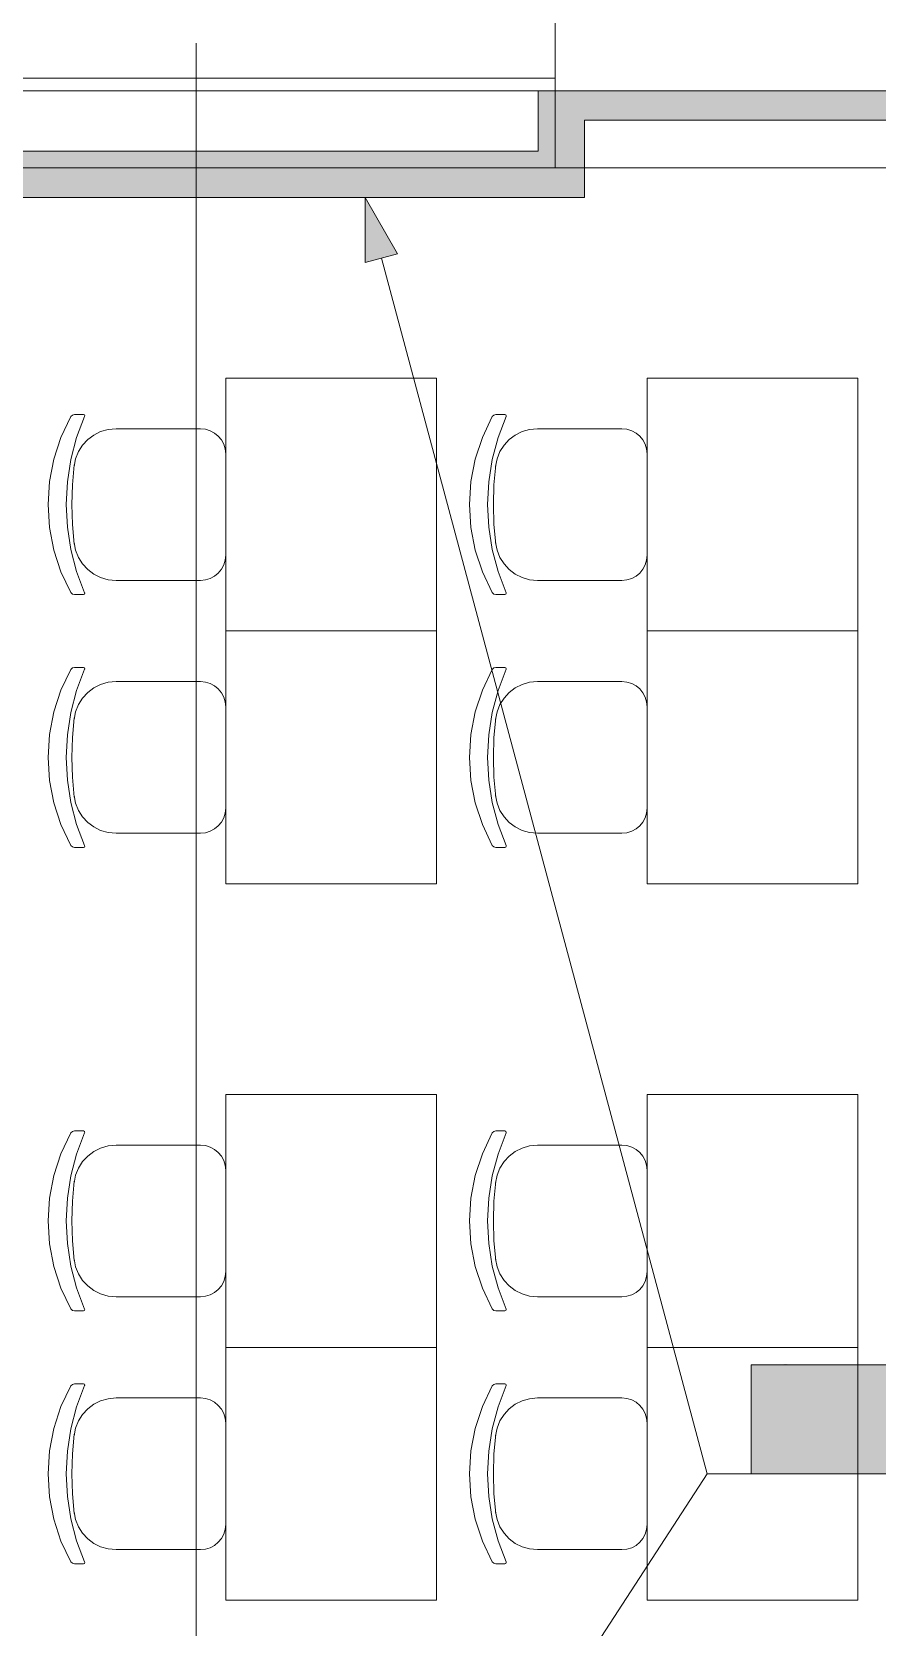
# Model space of a CAD drawing. Header units: millimetres. Extents: x 0 to 1189, y 0 to 841.
# Drawn here: x 788.28 to 808.33, y 680.25 to 718.11 of the extents above; entities that cross this region are included whole.
import ezdxf

# ---------------------------------------------------------------- set-up
doc = ezdxf.new("R2010")
doc.units = ezdxf.units.MM

msp = doc.modelspace()

# ---------------------------------------------------------------- hatches: boundary and pattern name
h = msp.add_hatch(color=7)
h.dxf.hatch_style = 2
h.paths.add_polyline_path([(800.291223, 715.277863), (800.291223, 716.709866), (800.691223, 716.709866), (800.691223, 715.277863)])
at = {"true_color": 0xf1d696}
h = msp.add_hatch(color=41, dxfattribs=at)
h.dxf.hatch_style = 2
h.paths.add_polyline_path([(801.391224, 716.009865), (800.691223, 716.009865), (800.691223, 716.709866)])
h = msp.add_hatch(color=41, dxfattribs=at)
h.dxf.hatch_style = 2
h.paths.add_polyline_path([(801.391224, 716.709866), (801.391224, 716.009865), (800.691223, 716.709866)])
h = msp.add_hatch(color=41, dxfattribs=at)
h.dxf.hatch_style = 2
h.paths.add_polyline_path([(801.391224, 716.009865), (801.391224, 716.709866), (845.091291, 716.709866), (845.091291, 716.009865)])
h = msp.add_hatch(color=41, dxfattribs=at)
h.dxf.hatch_style = 2
h.paths.add_polyline_path([(801.391224, 714.877863), (800.691223, 714.877863), (800.691223, 716.009865), (801.391224, 716.009865)])
h = msp.add_hatch(color=7)
h.dxf.hatch_style = 2
h.paths.add_polyline_path([(800.691223, 715.277863), (800.691223, 714.877863), (785.1912, 714.877863), (785.1912, 715.277863)])
h = msp.add_hatch(color=41, dxfattribs=at)
h.dxf.hatch_style = 2
h.paths.add_polyline_path([(785.1912, 714.177862), (785.1912, 714.877863), (800.691223, 714.877863), (800.691223, 714.177862)])
h = msp.add_hatch(color=41, dxfattribs=at)
h.dxf.hatch_style = 2
h.paths.add_polyline_path([(800.691223, 714.877863), (801.391224, 714.177862), (800.691223, 714.177862)])
h = msp.add_hatch(color=41, dxfattribs=at)
h.dxf.hatch_style = 2
h.paths.add_polyline_path([(801.391224, 714.877863), (801.391224, 714.177862), (800.691223, 714.877863)])
at = {"true_color": 0x0077b0}
h = msp.add_hatch(color=144, dxfattribs=at)
h.dxf.hatch_style = 2
h.paths.add_polyline_path([(796.182216, 714.177862), (796.954218, 712.83886), (796.182216, 712.631859)])
at = {"true_color": 0xffffff}
h = msp.add_hatch(color=7, dxfattribs=at)
h.dxf.hatch_style = 2
h.paths.add_polyline_path([(805.34523, 686.477819), (809.385237, 686.477819), (809.385237, 683.889816), (805.34523, 683.889816)])
h = msp.add_hatch(color=7, dxfattribs=at)
h.dxf.hatch_style = 2
h.paths.add_polyline_path([(805.34523, 686.477819), (809.385237, 686.477819), (809.385237, 683.889816), (805.34523, 683.889816)])
h = msp.add_hatch(color=7, dxfattribs=at)
h.dxf.hatch_style = 2
h.paths.add_polyline_path([(805.34523, 686.477819), (809.385237, 686.477819), (809.385237, 683.889816), (805.34523, 683.889816)])
at = {"true_color": 0x0077b0}
h = msp.add_hatch(color=144, dxfattribs=at)
h.paths.add_polyline_path([(806.558012, 685.081936), (806.558012, 685.888915), (806.528522, 686.045598), (806.439501, 686.176649), (806.310861, 686.263052), (806.154522, 686.292405), (805.998046, 686.263052), (805.866788, 686.176649), (805.779352, 686.045598), (805.751033, 685.888915), (805.751033, 685.081936), (805.779352, 684.925597), (805.866788, 684.796958), (805.998046, 684.707936), (806.154522, 684.678446), (806.310861, 684.707936), (806.439501, 684.796958), (806.528522, 684.925597)])
h.paths.add_polyline_path([(806.758654, 685.081936), (806.747501, 684.96128), (806.714075, 684.849254), (806.658428, 684.74622), (806.580612, 684.652539), (806.488843, 684.57524), (806.386791, 684.52073), (806.275127, 684.488441), (806.154522, 684.477804), (806.03279, 684.488441), (805.921083, 684.52073), (805.818884, 684.57524), (805.725677, 684.652539), (805.647947, 684.74622), (805.59249, 684.849254), (805.559253, 684.96128), (805.548186, 685.081936), (805.548186, 685.888915), (805.559253, 686.010647), (805.59249, 686.122355), (805.647947, 686.224553), (805.725677, 686.317761), (805.818884, 686.395577), (805.921083, 686.451224), (806.03279, 686.48465), (806.154522, 686.495803), (806.275178, 686.484693), (806.387204, 686.451568), (806.490238, 686.396739), (806.583919, 686.320517), (806.659823, 686.226879), (806.714488, 686.123733), (806.747553, 686.011078), (806.758654, 685.888915)])
h = msp.add_hatch(color=144, dxfattribs=at)
h.paths.add_polyline_path([(806.558012, 685.081936), (806.558012, 685.888915), (806.528522, 686.045598), (806.439501, 686.176649), (806.310861, 686.263052), (806.154522, 686.292405), (805.998046, 686.263052), (805.866788, 686.176649), (805.779352, 686.045598), (805.751033, 685.888915), (805.751033, 685.081936), (805.779352, 684.925597), (805.866788, 684.796958), (805.998046, 684.707936), (806.154522, 684.678446), (806.310861, 684.707936), (806.439501, 684.796958), (806.528522, 684.925597)])
h.paths.add_polyline_path([(806.758654, 685.081936), (806.747501, 684.96128), (806.714075, 684.849254), (806.658428, 684.74622), (806.580612, 684.652539), (806.488843, 684.57524), (806.386791, 684.52073), (806.275127, 684.488441), (806.154522, 684.477804), (806.03279, 684.488441), (805.921083, 684.52073), (805.818884, 684.57524), (805.725677, 684.652539), (805.647947, 684.74622), (805.59249, 684.849254), (805.559253, 684.96128), (805.548186, 685.081936), (805.548186, 685.888915), (805.559253, 686.010647), (805.59249, 686.122355), (805.647947, 686.224553), (805.725677, 686.317761), (805.818884, 686.395577), (805.921083, 686.451224), (806.03279, 686.48465), (806.154522, 686.495803), (806.275178, 686.484693), (806.387204, 686.451568), (806.490238, 686.396739), (806.583919, 686.320517), (806.659823, 686.226879), (806.714488, 686.123733), (806.747553, 686.011078), (806.758654, 685.888915)])
h = msp.add_hatch(color=144, dxfattribs=at)
h.paths.add_polyline_path([(806.558012, 685.081936), (806.558012, 685.888915), (806.528522, 686.045598), (806.439501, 686.176649), (806.310861, 686.263052), (806.154522, 686.292405), (805.998046, 686.263052), (805.866788, 686.176649), (805.779352, 686.045598), (805.751033, 685.888915), (805.751033, 685.081936), (805.779352, 684.925597), (805.866788, 684.796958), (805.998046, 684.707936), (806.154522, 684.678446), (806.310861, 684.707936), (806.439501, 684.796958), (806.528522, 684.925597)])
h.paths.add_polyline_path([(806.758654, 685.081936), (806.747501, 684.96128), (806.714075, 684.849254), (806.658428, 684.74622), (806.580612, 684.652539), (806.488843, 684.57524), (806.386791, 684.52073), (806.275127, 684.488441), (806.154522, 684.477804), (806.03279, 684.488441), (805.921083, 684.52073), (805.818884, 684.57524), (805.725677, 684.652539), (805.647947, 684.74622), (805.59249, 684.849254), (805.559253, 684.96128), (805.548186, 685.081936), (805.548186, 685.888915), (805.559253, 686.010647), (805.59249, 686.122355), (805.647947, 686.224553), (805.725677, 686.317761), (805.818884, 686.395577), (805.921083, 686.451224), (806.03279, 686.48465), (806.154522, 686.495803), (806.275178, 686.484693), (806.387204, 686.451568), (806.490238, 686.396739), (806.583919, 686.320517), (806.659823, 686.226879), (806.714488, 686.123733), (806.747553, 686.011078), (806.758654, 685.888915)])
h = msp.add_hatch(color=144, dxfattribs=at)
h.dxf.hatch_style = 2
h.paths.add_polyline_path([(808.071552, 684.979961), (807.264573, 684.979961), (807.188436, 685.005524), (807.163149, 685.081936), (807.188436, 685.158072), (807.264573, 685.183359), (808.071552, 685.183359), (808.147689, 685.158072), (808.172976, 685.081936), (808.147689, 685.005524)])
h = msp.add_hatch(color=144, dxfattribs=at)
h.dxf.hatch_style = 2
h.paths.add_polyline_path([(808.071552, 684.979961), (807.264573, 684.979961), (807.188436, 685.005524), (807.163149, 685.081936), (807.188436, 685.158072), (807.264573, 685.183359), (808.071552, 685.183359), (808.147689, 685.158072), (808.172976, 685.081936), (808.147689, 685.005524)])
h = msp.add_hatch(color=144, dxfattribs=at)
h.dxf.hatch_style = 2
h.paths.add_polyline_path([(808.071552, 684.979961), (807.264573, 684.979961), (807.188436, 685.005524), (807.163149, 685.081936), (807.188436, 685.158072), (807.264573, 685.183359), (808.071552, 685.183359), (808.147689, 685.158072), (808.172976, 685.081936), (808.147689, 685.005524)])

# ---------------------------------------------------------------- linework, layer by layer
at = {"color": 7, "lineweight": 0}
for points in [[(800.691223, 717.009866), (800.691223, 721.109872)], [(792.17321, 237.628134), (792.17321, 717.840867)], [(800.691223, 717.009866), (785.1912, 717.009866)], [(800.691223, 714.877863), (800.691223, 717.009866)], [(800.291223, 716.709866), (785.1912, 716.709866)], [(800.291223, 716.709866), (800.291223, 715.277863)], [(800.691223, 716.709866), (800.291223, 716.709866)], [(800.691223, 716.709866), (800.691223, 716.009865)], [(845.091291, 716.709866), (800.691223, 716.709866)], [(800.691223, 716.009865), (800.691223, 714.877863)], [(801.391224, 716.009865), (845.091291, 716.009865)], [(801.391224, 714.177862), (801.391224, 716.009865)], [(800.291223, 715.277863), (785.5912, 715.277863)], [(785.1912, 714.877863), (800.691223, 714.877863)], [(800.691223, 714.877863), (785.1912, 714.877863)], [(800.691223, 714.877863), (845.791292, 714.877863)], [(784.491199, 714.177862), (800.691223, 714.177862)], [(801.391224, 714.177862), (800.691223, 714.177862)]]:
    msp.add_lwpolyline(points, dxfattribs=at)
at = {"color": 144, "lineweight": 0, "true_color": 0x0077b0}
for points in [[(796.182216, 714.177862), (796.954218, 712.83886)], [(796.182216, 714.177862), (796.182216, 712.631859)], [(796.954218, 712.83886), (796.182216, 712.631859)], [(796.568217, 712.73586), (804.297229, 683.889816)], [(805.34523, 686.477819), (809.385237, 686.477819)], [(805.34523, 683.889816), (805.34523, 686.477819)], [(805.34523, 686.477819), (809.385237, 686.477819)], [(805.34523, 683.889816), (805.34523, 686.477819)], [(805.34523, 686.477819), (809.385237, 686.477819)], [(805.34523, 683.889816), (805.34523, 686.477819)], [(789.206206, 660.65378), (804.297229, 683.889816)], [(804.297229, 683.889816), (805.34523, 683.889816)], [(804.297229, 683.889816), (805.34523, 683.889816)], [(809.385237, 683.889816), (805.34523, 683.889816)], [(809.385237, 683.889816), (805.34523, 683.889816)], [(809.385237, 683.889816), (805.34523, 683.889816)]]:
    msp.add_lwpolyline(points, dxfattribs=at)
at = {"color": 253, "lineweight": 0, "true_color": 0x999999}
for points in [[(792.874211, 703.889846), (792.874211, 709.889855)], [(792.874211, 709.889855), (797.874219, 709.889855)], [(797.874219, 709.889855), (797.874219, 703.889846)], [(802.874227, 703.889846), (802.874227, 709.889855)], [(802.874227, 709.889855), (807.874234, 709.889855)], [(807.874234, 709.889855), (807.874234, 703.889846)], [(789.199206, 708.977854), (789.235331, 709.012229), (789.284206, 709.024854)], [(789.199206, 708.977854), (789.235331, 709.012229), (789.284206, 709.024854)], [(789.284206, 709.024854), (789.500206, 709.024854)], [(789.284206, 709.024854), (789.500206, 709.024854)], [(789.500206, 709.024854), (789.521581, 709.015854), (789.530206, 708.994854), (789.527206, 708.981854)], [(789.500206, 709.024854), (789.521581, 709.015854), (789.530206, 708.994854), (789.527206, 708.981854)], [(799.199221, 708.977854), (799.235346, 709.012229), (799.284221, 709.024854)], [(799.199221, 708.977854), (799.235346, 709.012229), (799.284221, 709.024854)], [(799.284221, 709.024854), (799.500221, 709.024854)], [(799.284221, 709.024854), (799.500221, 709.024854)], [(799.500221, 709.024854), (799.521596, 709.015854), (799.530222, 708.994854), (799.527221, 708.981854)], [(799.500221, 709.024854), (799.521596, 709.015854), (799.530222, 708.994854), (799.527221, 708.981854)], [(789.199206, 704.801847), (788.965487, 705.294879), (788.796455, 705.811349), (788.693799, 706.345069), (788.659205, 706.889851), (788.693799, 707.434211), (788.796455, 707.967977), (788.965487, 708.484681), (789.199206, 708.977854)], [(789.199206, 704.801847), (788.965487, 705.294879), (788.796455, 705.811349), (788.693799, 706.345069), (788.659205, 706.889851), (788.693799, 707.434211), (788.796455, 707.967977), (788.965487, 708.484681), (789.199206, 708.977854)], [(789.527206, 704.797847), (789.336847, 705.301489), (789.199831, 705.820974), (789.117002, 706.351897), (789.089206, 706.889851), (789.117002, 707.427664), (789.199831, 707.958352), (789.336847, 708.477791), (789.527206, 708.981854)], [(789.527206, 704.797847), (789.336847, 705.301489), (789.199831, 705.820974), (789.117002, 706.351897), (789.089206, 706.889851), (789.117002, 707.427664), (789.199831, 707.958352), (789.336847, 708.477791), (789.527206, 708.981854)], [(789.276206, 707.789852), (789.31252, 707.975237), (789.380909, 708.146056), (789.477915, 708.299179), (789.600081, 708.431478), (789.743951, 708.539824), (789.906066, 708.621088), (790.082971, 708.67214), (790.271207, 708.689853)], [(789.276206, 707.789852), (789.31252, 707.975237), (789.380909, 708.146056), (789.477915, 708.299179), (789.600081, 708.431478), (789.743951, 708.539824), (789.906066, 708.621088), (790.082971, 708.67214), (790.271207, 708.689853)], [(792.27421, 708.689853), (790.271207, 708.689853)], [(792.27421, 708.689853), (790.271207, 708.689853)], [(792.27421, 708.689853), (792.395025, 708.677648), (792.507601, 708.64265), (792.609514, 708.587285), (792.698336, 708.513978), (792.771643, 708.425156), (792.827008, 708.323243), (792.862006, 708.210667), (792.874211, 708.089852)], [(792.27421, 708.689853), (792.395025, 708.677648), (792.507601, 708.64265), (792.609514, 708.587285), (792.698336, 708.513978), (792.771643, 708.425156), (792.827008, 708.323243), (792.862006, 708.210667), (792.874211, 708.089852)], [(799.199221, 704.801847), (798.965502, 705.294879), (798.79647, 705.811349), (798.693814, 706.345069), (798.65922, 706.889851), (798.693814, 707.434211), (798.79647, 707.967977), (798.965502, 708.484681), (799.199221, 708.977854)], [(799.199221, 704.801847), (798.965502, 705.294879), (798.79647, 705.811349), (798.693814, 706.345069), (798.65922, 706.889851), (798.693814, 707.434211), (798.79647, 707.967977), (798.965502, 708.484681), (799.199221, 708.977854)], [(799.527221, 704.797847), (799.336862, 705.301489), (799.199846, 705.820974), (799.117018, 706.351897), (799.089221, 706.889851), (799.117018, 707.427664), (799.199846, 707.958352), (799.336862, 708.477791), (799.527221, 708.981854)], [(799.527221, 704.797847), (799.336862, 705.301489), (799.199846, 705.820974), (799.117018, 706.351897), (799.089221, 706.889851), (799.117018, 707.427664), (799.199846, 707.958352), (799.336862, 708.477791), (799.527221, 708.981854)], [(799.276221, 707.789852), (799.312536, 707.975237), (799.380924, 708.146056), (799.47793, 708.299179), (799.600097, 708.431478), (799.743966, 708.539824), (799.906081, 708.621088), (800.082986, 708.67214), (800.271223, 708.689853)], [(799.276221, 707.789852), (799.312536, 707.975237), (799.380924, 708.146056), (799.47793, 708.299179), (799.600097, 708.431478), (799.743966, 708.539824), (799.906081, 708.621088), (800.082986, 708.67214), (800.271223, 708.689853)], [(802.274226, 708.689853), (800.271223, 708.689853)], [(802.274226, 708.689853), (800.271223, 708.689853)], [(802.274226, 708.689853), (802.39504, 708.677648), (802.507617, 708.64265), (802.609529, 708.587285), (802.698351, 708.513978), (802.771658, 708.425156), (802.827023, 708.323243), (802.862022, 708.210667), (802.874227, 708.089852)], [(802.274226, 708.689853), (802.39504, 708.677648), (802.507617, 708.64265), (802.609529, 708.587285), (802.698351, 708.513978), (802.771658, 708.425156), (802.827023, 708.323243), (802.862022, 708.210667), (802.874227, 708.089852)], [(792.874211, 708.090852), (792.874211, 705.689849)], [(792.874211, 708.090852), (792.874211, 705.689849)], [(802.874227, 708.090852), (802.874227, 705.689849)], [(802.874227, 708.090852), (802.874227, 705.689849)], [(789.281206, 705.948849), (789.239331, 706.418225), (789.225206, 706.889851), (789.239331, 707.361101), (789.281206, 707.830852)], [(789.281206, 705.948849), (789.239331, 706.418225), (789.225206, 706.889851), (789.239331, 707.361101), (789.281206, 707.830852)], [(799.281221, 705.948849), (799.239346, 706.418225), (799.225221, 706.889851), (799.239346, 707.361101), (799.281221, 707.830852)], [(799.281221, 705.948849), (799.239346, 706.418225), (799.225221, 706.889851), (799.239346, 707.361101), (799.281221, 707.830852)], [(790.271207, 705.089848), (790.082971, 705.107561), (789.906066, 705.158614), (789.743951, 705.239877), (789.600081, 705.348223), (789.477915, 705.480522), (789.380909, 705.633646), (789.31252, 705.804464), (789.276206, 705.989849)], [(790.271207, 705.089848), (790.082971, 705.107561), (789.906066, 705.158614), (789.743951, 705.239877), (789.600081, 705.348223), (789.477915, 705.480522), (789.380909, 705.633646), (789.31252, 705.804464), (789.276206, 705.989849)], [(800.271223, 705.089848), (800.082986, 705.107561), (799.906081, 705.158614), (799.743966, 705.239877), (799.600097, 705.348223), (799.47793, 705.480522), (799.380924, 705.633646), (799.312536, 705.804464), (799.276221, 705.989849)], [(800.271223, 705.089848), (800.082986, 705.107561), (799.906081, 705.158614), (799.743966, 705.239877), (799.600097, 705.348223), (799.47793, 705.480522), (799.380924, 705.633646), (799.312536, 705.804464), (799.276221, 705.989849)], [(792.874211, 705.689849), (792.862006, 705.568747), (792.827008, 705.456036), (792.771643, 705.354106), (792.698336, 705.265348), (792.609514, 705.192153), (792.507601, 705.13691), (792.395025, 705.102012), (792.27421, 705.089848)], [(792.874211, 705.689849), (792.862006, 705.568747), (792.827008, 705.456036), (792.771643, 705.354106), (792.698336, 705.265348), (792.609514, 705.192153), (792.507601, 705.13691), (792.395025, 705.102012), (792.27421, 705.089848)], [(802.874227, 705.689849), (802.862022, 705.568747), (802.827023, 705.456036), (802.771658, 705.354106), (802.698351, 705.265348), (802.609529, 705.192153), (802.507617, 705.13691), (802.39504, 705.102012), (802.274226, 705.089848)], [(802.874227, 705.689849), (802.862022, 705.568747), (802.827023, 705.456036), (802.771658, 705.354106), (802.698351, 705.265348), (802.609529, 705.192153), (802.507617, 705.13691), (802.39504, 705.102012), (802.274226, 705.089848)], [(792.27421, 705.089848), (790.271207, 705.089848)], [(792.27421, 705.089848), (790.271207, 705.089848)], [(802.274226, 705.089848), (800.271223, 705.089848)], [(802.274226, 705.089848), (800.271223, 705.089848)], [(789.284206, 704.754847), (789.235331, 704.767472), (789.199206, 704.801847)], [(789.284206, 704.754847), (789.235331, 704.767472), (789.199206, 704.801847)], [(789.284206, 704.754847), (789.500206, 704.754847)], [(789.284206, 704.754847), (789.500206, 704.754847)], [(789.527206, 704.797847), (789.530206, 704.784847), (789.521581, 704.763472), (789.500206, 704.754847)], [(789.527206, 704.797847), (789.530206, 704.784847), (789.521581, 704.763472), (789.500206, 704.754847)], [(799.284221, 704.754847), (799.235346, 704.767472), (799.199221, 704.801847)], [(799.284221, 704.754847), (799.235346, 704.767472), (799.199221, 704.801847)], [(799.284221, 704.754847), (799.500221, 704.754847)], [(799.284221, 704.754847), (799.500221, 704.754847)], [(799.527221, 704.797847), (799.530222, 704.784847), (799.521596, 704.763472), (799.500221, 704.754847)], [(799.527221, 704.797847), (799.530222, 704.784847), (799.521596, 704.763472), (799.500221, 704.754847)], [(797.874219, 703.889846), (792.874211, 703.889846)], [(792.874211, 697.889837), (792.874211, 703.889846)], [(792.874211, 703.889846), (797.874219, 703.889846)], [(797.874219, 703.889846), (797.874219, 697.889837)], [(807.874234, 703.889846), (802.874227, 703.889846)], [(802.874227, 697.889837), (802.874227, 703.889846)], [(802.874227, 703.889846), (807.874234, 703.889846)], [(807.874234, 703.889846), (807.874234, 697.889837)], [(789.199206, 698.801838), (788.965487, 699.29487), (788.796455, 699.81134), (788.693799, 700.345059), (788.659205, 700.889841), (788.693799, 701.434202), (788.796455, 701.967968), (788.965487, 702.484672), (789.199206, 702.977845)], [(789.199206, 698.801838), (788.965487, 699.29487), (788.796455, 699.81134), (788.693799, 700.345059), (788.659205, 700.889841), (788.693799, 701.434202), (788.796455, 701.967968), (788.965487, 702.484672), (789.199206, 702.977845)], [(789.527206, 698.797838), (789.336847, 699.30148), (789.199831, 699.820965), (789.117002, 700.351888), (789.089206, 700.889841), (789.117002, 701.427655), (789.199831, 701.958343), (789.336847, 702.477781), (789.527206, 702.981845)], [(789.527206, 698.797838), (789.336847, 699.30148), (789.199831, 699.820965), (789.117002, 700.351888), (789.089206, 700.889841), (789.117002, 701.427655), (789.199831, 701.958343), (789.336847, 702.477781), (789.527206, 702.981845)], [(789.199206, 702.977845), (789.235331, 703.01222), (789.284206, 703.024845)], [(789.199206, 702.977845), (789.235331, 703.01222), (789.284206, 703.024845)], [(789.284206, 703.024845), (789.500206, 703.024845)], [(789.284206, 703.024845), (789.500206, 703.024845)], [(789.500206, 703.024845), (789.521581, 703.015845), (789.530206, 702.994845), (789.527206, 702.981845)], [(789.500206, 703.024845), (789.521581, 703.015845), (789.530206, 702.994845), (789.527206, 702.981845)], [(799.199221, 698.801838), (798.965502, 699.29487), (798.79647, 699.81134), (798.693814, 700.345059), (798.65922, 700.889841), (798.693814, 701.434202), (798.79647, 701.967968), (798.965502, 702.484672), (799.199221, 702.977845)], [(799.199221, 698.801838), (798.965502, 699.29487), (798.79647, 699.81134), (798.693814, 700.345059), (798.65922, 700.889841), (798.693814, 701.434202), (798.79647, 701.967968), (798.965502, 702.484672), (799.199221, 702.977845)], [(799.527221, 698.797838), (799.336862, 699.30148), (799.199846, 699.820965), (799.117018, 700.351888), (799.089221, 700.889841), (799.117018, 701.427655), (799.199846, 701.958343), (799.336862, 702.477781), (799.527221, 702.981845)], [(799.527221, 698.797838), (799.336862, 699.30148), (799.199846, 699.820965), (799.117018, 700.351888), (799.089221, 700.889841), (799.117018, 701.427655), (799.199846, 701.958343), (799.336862, 702.477781), (799.527221, 702.981845)], [(799.199221, 702.977845), (799.235346, 703.01222), (799.284221, 703.024845)], [(799.199221, 702.977845), (799.235346, 703.01222), (799.284221, 703.024845)], [(799.284221, 703.024845), (799.500221, 703.024845)], [(799.284221, 703.024845), (799.500221, 703.024845)], [(799.500221, 703.024845), (799.521596, 703.015845), (799.530222, 702.994845), (799.527221, 702.981845)], [(799.500221, 703.024845), (799.521596, 703.015845), (799.530222, 702.994845), (799.527221, 702.981845)], [(789.276206, 701.789843), (789.31252, 701.975228), (789.380909, 702.146047), (789.477915, 702.29917), (789.600081, 702.431469), (789.743951, 702.539815), (789.906066, 702.621079), (790.082971, 702.672131), (790.271207, 702.689844)], [(789.276206, 701.789843), (789.31252, 701.975228), (789.380909, 702.146047), (789.477915, 702.29917), (789.600081, 702.431469), (789.743951, 702.539815), (789.906066, 702.621079), (790.082971, 702.672131), (790.271207, 702.689844)], [(792.27421, 702.689844), (790.271207, 702.689844)], [(792.27421, 702.689844), (790.271207, 702.689844)], [(792.27421, 702.689844), (792.395025, 702.677639), (792.507601, 702.642641), (792.609514, 702.587276), (792.698336, 702.513969), (792.771643, 702.425147), (792.827008, 702.323234), (792.862006, 702.210658), (792.874211, 702.089843)], [(792.27421, 702.689844), (792.395025, 702.677639), (792.507601, 702.642641), (792.609514, 702.587276), (792.698336, 702.513969), (792.771643, 702.425147), (792.827008, 702.323234), (792.862006, 702.210658), (792.874211, 702.089843)], [(799.276221, 701.789843), (799.312536, 701.975228), (799.380924, 702.146047), (799.47793, 702.29917), (799.600097, 702.431469), (799.743966, 702.539815), (799.906081, 702.621079), (800.082986, 702.672131), (800.271223, 702.689844)], [(799.276221, 701.789843), (799.312536, 701.975228), (799.380924, 702.146047), (799.47793, 702.29917), (799.600097, 702.431469), (799.743966, 702.539815), (799.906081, 702.621079), (800.082986, 702.672131), (800.271223, 702.689844)], [(802.274226, 702.689844), (800.271223, 702.689844)], [(802.274226, 702.689844), (800.271223, 702.689844)], [(802.274226, 702.689844), (802.39504, 702.677639), (802.507617, 702.642641), (802.609529, 702.587276), (802.698351, 702.513969), (802.771658, 702.425147), (802.827023, 702.323234), (802.862022, 702.210658), (802.874227, 702.089843)], [(802.274226, 702.689844), (802.39504, 702.677639), (802.507617, 702.642641), (802.609529, 702.587276), (802.698351, 702.513969), (802.771658, 702.425147), (802.827023, 702.323234), (802.862022, 702.210658), (802.874227, 702.089843)], [(789.281206, 699.94884), (789.239331, 700.418216), (789.225206, 700.889841), (789.239331, 701.361092), (789.281206, 701.830843)], [(789.281206, 699.94884), (789.239331, 700.418216), (789.225206, 700.889841), (789.239331, 701.361092), (789.281206, 701.830843)], [(792.874211, 702.090843), (792.874211, 699.68984)], [(792.874211, 702.090843), (792.874211, 699.68984)], [(799.281221, 699.94884), (799.239346, 700.418216), (799.225221, 700.889841), (799.239346, 701.361092), (799.281221, 701.830843)], [(799.281221, 699.94884), (799.239346, 700.418216), (799.225221, 700.889841), (799.239346, 701.361092), (799.281221, 701.830843)], [(802.874227, 702.090843), (802.874227, 699.68984)], [(802.874227, 702.090843), (802.874227, 699.68984)], [(790.271207, 699.089839), (790.082971, 699.107552), (789.906066, 699.158604), (789.743951, 699.239868), (789.600081, 699.348214), (789.477915, 699.480513), (789.380909, 699.633636), (789.31252, 699.804455), (789.276206, 699.98984)], [(790.271207, 699.089839), (790.082971, 699.107552), (789.906066, 699.158604), (789.743951, 699.239868), (789.600081, 699.348214), (789.477915, 699.480513), (789.380909, 699.633636), (789.31252, 699.804455), (789.276206, 699.98984)], [(800.271223, 699.089839), (800.082986, 699.107552), (799.906081, 699.158604), (799.743966, 699.239868), (799.600097, 699.348214), (799.47793, 699.480513), (799.380924, 699.633636), (799.312536, 699.804455), (799.276221, 699.98984)], [(800.271223, 699.089839), (800.082986, 699.107552), (799.906081, 699.158604), (799.743966, 699.239868), (799.600097, 699.348214), (799.47793, 699.480513), (799.380924, 699.633636), (799.312536, 699.804455), (799.276221, 699.98984)], [(792.874211, 699.68984), (792.862006, 699.568738), (792.827008, 699.456027), (792.771643, 699.354097), (792.698336, 699.265339), (792.609514, 699.192144), (792.507601, 699.136901), (792.395025, 699.102003), (792.27421, 699.089839)], [(792.874211, 699.68984), (792.862006, 699.568738), (792.827008, 699.456027), (792.771643, 699.354097), (792.698336, 699.265339), (792.609514, 699.192144), (792.507601, 699.136901), (792.395025, 699.102003), (792.27421, 699.089839)], [(802.874227, 699.68984), (802.862022, 699.568738), (802.827023, 699.456027), (802.771658, 699.354097), (802.698351, 699.265339), (802.609529, 699.192144), (802.507617, 699.136901), (802.39504, 699.102003), (802.274226, 699.089839)], [(802.874227, 699.68984), (802.862022, 699.568738), (802.827023, 699.456027), (802.771658, 699.354097), (802.698351, 699.265339), (802.609529, 699.192144), (802.507617, 699.136901), (802.39504, 699.102003), (802.274226, 699.089839)], [(789.284206, 698.754838), (789.235331, 698.767463), (789.199206, 698.801838)], [(789.284206, 698.754838), (789.235331, 698.767463), (789.199206, 698.801838)], [(789.527206, 698.797838), (789.530206, 698.784838), (789.521581, 698.763463), (789.500206, 698.754838)], [(789.527206, 698.797838), (789.530206, 698.784838), (789.521581, 698.763463), (789.500206, 698.754838)], [(792.27421, 699.089839), (790.271207, 699.089839)], [(792.27421, 699.089839), (790.271207, 699.089839)], [(799.284221, 698.754838), (799.235346, 698.767463), (799.199221, 698.801838)], [(799.284221, 698.754838), (799.235346, 698.767463), (799.199221, 698.801838)], [(799.527221, 698.797838), (799.530222, 698.784838), (799.521596, 698.763463), (799.500221, 698.754838)], [(799.527221, 698.797838), (799.530222, 698.784838), (799.521596, 698.763463), (799.500221, 698.754838)], [(802.274226, 699.089839), (800.271223, 699.089839)], [(802.274226, 699.089839), (800.271223, 699.089839)], [(789.284206, 698.754838), (789.500206, 698.754838)], [(789.284206, 698.754838), (789.500206, 698.754838)], [(799.284221, 698.754838), (799.500221, 698.754838)], [(799.284221, 698.754838), (799.500221, 698.754838)], [(797.874219, 697.889837), (792.874211, 697.889837)], [(807.874234, 697.889837), (802.874227, 697.889837)], [(792.874211, 686.88982), (792.874211, 692.889829)], [(792.874211, 692.889829), (797.874219, 692.889829)], [(797.874219, 692.889829), (797.874219, 686.88982)], [(802.874227, 686.88982), (802.874227, 692.889829)], [(802.874227, 692.889829), (807.874234, 692.889829)], [(807.874234, 692.889829), (807.874234, 686.88982)], [(789.199206, 687.801822), (788.965487, 688.294854), (788.796455, 688.811323), (788.693799, 689.345043), (788.659205, 689.889825), (788.693799, 690.434185), (788.796455, 690.967951), (788.965487, 691.484655), (789.199206, 691.977828)], [(789.199206, 687.801822), (788.965487, 688.294854), (788.796455, 688.811323), (788.693799, 689.345043), (788.659205, 689.889825), (788.693799, 690.434185), (788.796455, 690.967951), (788.965487, 691.484655), (789.199206, 691.977828)], [(789.527206, 687.797821), (789.336847, 688.301463), (789.199831, 688.820948), (789.117002, 689.351871), (789.089206, 689.889825), (789.117002, 690.427638), (789.199831, 690.958326), (789.336847, 691.477765), (789.527206, 691.981828)], [(789.527206, 687.797821), (789.336847, 688.301463), (789.199831, 688.820948), (789.117002, 689.351871), (789.089206, 689.889825), (789.117002, 690.427638), (789.199831, 690.958326), (789.336847, 691.477765), (789.527206, 691.981828)], [(789.199206, 691.977828), (789.235331, 692.012203), (789.284206, 692.024828)], [(789.199206, 691.977828), (789.235331, 692.012203), (789.284206, 692.024828)], [(789.284206, 692.024828), (789.500206, 692.024828)], [(789.284206, 692.024828), (789.500206, 692.024828)], [(789.500206, 692.024828), (789.521581, 692.015828), (789.530206, 691.994828), (789.527206, 691.981828)], [(789.500206, 692.024828), (789.521581, 692.015828), (789.530206, 691.994828), (789.527206, 691.981828)], [(799.199221, 687.801822), (798.965502, 688.294854), (798.79647, 688.811323), (798.693814, 689.345043), (798.65922, 689.889825), (798.693814, 690.434185), (798.79647, 690.967951), (798.965502, 691.484655), (799.199221, 691.977828)], [(799.199221, 687.801822), (798.965502, 688.294854), (798.79647, 688.811323), (798.693814, 689.345043), (798.65922, 689.889825), (798.693814, 690.434185), (798.79647, 690.967951), (798.965502, 691.484655), (799.199221, 691.977828)], [(799.527221, 687.797821), (799.336862, 688.301463), (799.199846, 688.820948), (799.117018, 689.351871), (799.089221, 689.889825), (799.117018, 690.427638), (799.199846, 690.958326), (799.336862, 691.477765), (799.527221, 691.981828)], [(799.527221, 687.797821), (799.336862, 688.301463), (799.199846, 688.820948), (799.117018, 689.351871), (799.089221, 689.889825), (799.117018, 690.427638), (799.199846, 690.958326), (799.336862, 691.477765), (799.527221, 691.981828)], [(799.199221, 691.977828), (799.235346, 692.012203), (799.284221, 692.024828)], [(799.199221, 691.977828), (799.235346, 692.012203), (799.284221, 692.024828)], [(799.284221, 692.024828), (799.500221, 692.024828)], [(799.284221, 692.024828), (799.500221, 692.024828)], [(799.500221, 692.024828), (799.521596, 692.015828), (799.530222, 691.994828), (799.527221, 691.981828)], [(799.500221, 692.024828), (799.521596, 692.015828), (799.530222, 691.994828), (799.527221, 691.981828)], [(789.276206, 690.789826), (789.31252, 690.975211), (789.380909, 691.14603), (789.477915, 691.299153), (789.600081, 691.431452), (789.743951, 691.539798), (789.906066, 691.621062), (790.082971, 691.672115), (790.271207, 691.689827)], [(789.276206, 690.789826), (789.31252, 690.975211), (789.380909, 691.14603), (789.477915, 691.299153), (789.600081, 691.431452), (789.743951, 691.539798), (789.906066, 691.621062), (790.082971, 691.672115), (790.271207, 691.689827)], [(792.27421, 691.689827), (790.271207, 691.689827)], [(792.27421, 691.689827), (790.271207, 691.689827)], [(792.27421, 691.689827), (792.395025, 691.677622), (792.507601, 691.642624), (792.609514, 691.587259), (792.698336, 691.513952), (792.771643, 691.42513), (792.827008, 691.323218), (792.862006, 691.210641), (792.874211, 691.089827)], [(792.27421, 691.689827), (792.395025, 691.677622), (792.507601, 691.642624), (792.609514, 691.587259), (792.698336, 691.513952), (792.771643, 691.42513), (792.827008, 691.323218), (792.862006, 691.210641), (792.874211, 691.089827)], [(799.276221, 690.789826), (799.312536, 690.975211), (799.380924, 691.14603), (799.47793, 691.299153), (799.600097, 691.431452), (799.743966, 691.539798), (799.906081, 691.621062), (800.082986, 691.672115), (800.271223, 691.689827)], [(799.276221, 690.789826), (799.312536, 690.975211), (799.380924, 691.14603), (799.47793, 691.299153), (799.600097, 691.431452), (799.743966, 691.539798), (799.906081, 691.621062), (800.082986, 691.672115), (800.271223, 691.689827)], [(802.274226, 691.689827), (800.271223, 691.689827)], [(802.274226, 691.689827), (800.271223, 691.689827)], [(802.274226, 691.689827), (802.39504, 691.677622), (802.507617, 691.642624), (802.609529, 691.587259), (802.698351, 691.513952), (802.771658, 691.42513), (802.827023, 691.323218), (802.862022, 691.210641), (802.874227, 691.089827)], [(802.274226, 691.689827), (802.39504, 691.677622), (802.507617, 691.642624), (802.609529, 691.587259), (802.698351, 691.513952), (802.771658, 691.42513), (802.827023, 691.323218), (802.862022, 691.210641), (802.874227, 691.089827)], [(792.874211, 691.090827), (792.874211, 688.689823)], [(792.874211, 691.090827), (792.874211, 688.689823)], [(802.874227, 691.090827), (802.874227, 688.689823)], [(802.874227, 691.090827), (802.874227, 688.689823)], [(789.281206, 688.948823), (789.239331, 689.418199), (789.225206, 689.889825), (789.239331, 690.361075), (789.281206, 690.830826)], [(789.281206, 688.948823), (789.239331, 689.418199), (789.225206, 689.889825), (789.239331, 690.361075), (789.281206, 690.830826)], [(799.281221, 688.948823), (799.239346, 689.418199), (799.225221, 689.889825), (799.239346, 690.361075), (799.281221, 690.830826)], [(799.281221, 688.948823), (799.239346, 689.418199), (799.225221, 689.889825), (799.239346, 690.361075), (799.281221, 690.830826)], [(790.271207, 688.089822), (790.082971, 688.107535), (789.906066, 688.158588), (789.743951, 688.239851), (789.600081, 688.348197), (789.477915, 688.480496), (789.380909, 688.63362), (789.31252, 688.804438), (789.276206, 688.989823)], [(790.271207, 688.089822), (790.082971, 688.107535), (789.906066, 688.158588), (789.743951, 688.239851), (789.600081, 688.348197), (789.477915, 688.480496), (789.380909, 688.63362), (789.31252, 688.804438), (789.276206, 688.989823)], [(800.271223, 688.089822), (800.082986, 688.107535), (799.906081, 688.158588), (799.743966, 688.239851), (799.600097, 688.348197), (799.47793, 688.480496), (799.380924, 688.63362), (799.312536, 688.804438), (799.276221, 688.989823)], [(800.271223, 688.089822), (800.082986, 688.107535), (799.906081, 688.158588), (799.743966, 688.239851), (799.600097, 688.348197), (799.47793, 688.480496), (799.380924, 688.63362), (799.312536, 688.804438), (799.276221, 688.989823)], [(792.874211, 688.689823), (792.862006, 688.568721), (792.827008, 688.45601), (792.771643, 688.35408), (792.698336, 688.265322), (792.609514, 688.192127), (792.507601, 688.136885), (792.395025, 688.101986), (792.27421, 688.089822)], [(792.874211, 688.689823), (792.862006, 688.568721), (792.827008, 688.45601), (792.771643, 688.35408), (792.698336, 688.265322), (792.609514, 688.192127), (792.507601, 688.136885), (792.395025, 688.101986), (792.27421, 688.089822)], [(802.874227, 688.689823), (802.862022, 688.568721), (802.827023, 688.45601), (802.771658, 688.35408), (802.698351, 688.265322), (802.609529, 688.192127), (802.507617, 688.136885), (802.39504, 688.101986), (802.274226, 688.089822)], [(802.874227, 688.689823), (802.862022, 688.568721), (802.827023, 688.45601), (802.771658, 688.35408), (802.698351, 688.265322), (802.609529, 688.192127), (802.507617, 688.136885), (802.39504, 688.101986), (802.274226, 688.089822)], [(792.27421, 688.089822), (790.271207, 688.089822)], [(792.27421, 688.089822), (790.271207, 688.089822)], [(802.274226, 688.089822), (800.271223, 688.089822)], [(802.274226, 688.089822), (800.271223, 688.089822)], [(789.284206, 687.754821), (789.235331, 687.767446), (789.199206, 687.801822)], [(789.284206, 687.754821), (789.235331, 687.767446), (789.199206, 687.801822)], [(789.284206, 687.754821), (789.500206, 687.754821)], [(789.284206, 687.754821), (789.500206, 687.754821)], [(789.527206, 687.797821), (789.530206, 687.784821), (789.521581, 687.763446), (789.500206, 687.754821)], [(789.527206, 687.797821), (789.530206, 687.784821), (789.521581, 687.763446), (789.500206, 687.754821)], [(799.284221, 687.754821), (799.235346, 687.767446), (799.199221, 687.801822)], [(799.284221, 687.754821), (799.235346, 687.767446), (799.199221, 687.801822)], [(799.284221, 687.754821), (799.500221, 687.754821)], [(799.284221, 687.754821), (799.500221, 687.754821)], [(799.527221, 687.797821), (799.530222, 687.784821), (799.521596, 687.763446), (799.500221, 687.754821)], [(799.527221, 687.797821), (799.530222, 687.784821), (799.521596, 687.763446), (799.500221, 687.754821)], [(797.874219, 686.88982), (792.874211, 686.88982)], [(792.874211, 680.889811), (792.874211, 686.88982)], [(792.874211, 686.88982), (797.874219, 686.88982)], [(797.874219, 686.88982), (797.874219, 680.889811)], [(807.874234, 686.88982), (802.874227, 686.88982)], [(802.874227, 680.889811), (802.874227, 686.88982)], [(802.874227, 686.88982), (807.874234, 686.88982)], [(807.874234, 686.88982), (807.874234, 680.889811)], [(789.199206, 681.801812), (788.965487, 682.294844), (788.796455, 682.811314), (788.693799, 683.345033), (788.659205, 683.889816), (788.693799, 684.434176), (788.796455, 684.967942), (788.965487, 685.484646), (789.199206, 685.977819)], [(789.199206, 681.801812), (788.965487, 682.294844), (788.796455, 682.811314), (788.693799, 683.345033), (788.659205, 683.889816), (788.693799, 684.434176), (788.796455, 684.967942), (788.965487, 685.484646), (789.199206, 685.977819)], [(789.527206, 681.797812), (789.336847, 682.301454), (789.199831, 682.820939), (789.117002, 683.351862), (789.089206, 683.889816), (789.117002, 684.427629), (789.199831, 684.958317), (789.336847, 685.477755), (789.527206, 685.981819)], [(789.527206, 681.797812), (789.336847, 682.301454), (789.199831, 682.820939), (789.117002, 683.351862), (789.089206, 683.889816), (789.117002, 684.427629), (789.199831, 684.958317), (789.336847, 685.477755), (789.527206, 685.981819)], [(789.199206, 685.977819), (789.235331, 686.012194), (789.284206, 686.024819)], [(789.199206, 685.977819), (789.235331, 686.012194), (789.284206, 686.024819)], [(789.284206, 686.024819), (789.500206, 686.024819)], [(789.284206, 686.024819), (789.500206, 686.024819)], [(789.500206, 686.024819), (789.521581, 686.015819), (789.530206, 685.994819), (789.527206, 685.981819)], [(789.500206, 686.024819), (789.521581, 686.015819), (789.530206, 685.994819), (789.527206, 685.981819)], [(799.199221, 681.801812), (798.965502, 682.294844), (798.79647, 682.811314), (798.693814, 683.345033), (798.65922, 683.889816), (798.693814, 684.434176), (798.79647, 684.967942), (798.965502, 685.484646), (799.199221, 685.977819)], [(799.199221, 681.801812), (798.965502, 682.294844), (798.79647, 682.811314), (798.693814, 683.345033), (798.65922, 683.889816), (798.693814, 684.434176), (798.79647, 684.967942), (798.965502, 685.484646), (799.199221, 685.977819)], [(799.527221, 681.797812), (799.336862, 682.301454), (799.199846, 682.820939), (799.117018, 683.351862), (799.089221, 683.889816), (799.117018, 684.427629), (799.199846, 684.958317), (799.336862, 685.477755), (799.527221, 685.981819)], [(799.527221, 681.797812), (799.336862, 682.301454), (799.199846, 682.820939), (799.117018, 683.351862), (799.089221, 683.889816), (799.117018, 684.427629), (799.199846, 684.958317), (799.336862, 685.477755), (799.527221, 685.981819)], [(799.199221, 685.977819), (799.235346, 686.012194), (799.284221, 686.024819)], [(799.199221, 685.977819), (799.235346, 686.012194), (799.284221, 686.024819)], [(799.284221, 686.024819), (799.500221, 686.024819)], [(799.284221, 686.024819), (799.500221, 686.024819)], [(799.500221, 686.024819), (799.521596, 686.015819), (799.530222, 685.994819), (799.527221, 685.981819)], [(799.500221, 686.024819), (799.521596, 686.015819), (799.530222, 685.994819), (799.527221, 685.981819)], [(789.276206, 684.789817), (789.31252, 684.975202), (789.380909, 685.146021), (789.477915, 685.299144), (789.600081, 685.431443), (789.743951, 685.539789), (789.906066, 685.621053), (790.082971, 685.672105), (790.271207, 685.689818)], [(789.276206, 684.789817), (789.31252, 684.975202), (789.380909, 685.146021), (789.477915, 685.299144), (789.600081, 685.431443), (789.743951, 685.539789), (789.906066, 685.621053), (790.082971, 685.672105), (790.271207, 685.689818)], [(792.27421, 685.689818), (790.271207, 685.689818)], [(792.27421, 685.689818), (790.271207, 685.689818)], [(792.27421, 685.689818), (792.395025, 685.677613), (792.507601, 685.642615), (792.609514, 685.58725), (792.698336, 685.513943), (792.771643, 685.425121), (792.827008, 685.323208), (792.862006, 685.210632), (792.874211, 685.089817)], [(792.27421, 685.689818), (792.395025, 685.677613), (792.507601, 685.642615), (792.609514, 685.58725), (792.698336, 685.513943), (792.771643, 685.425121), (792.827008, 685.323208), (792.862006, 685.210632), (792.874211, 685.089817)], [(799.276221, 684.789817), (799.312536, 684.975202), (799.380924, 685.146021), (799.47793, 685.299144), (799.600097, 685.431443), (799.743966, 685.539789), (799.906081, 685.621053), (800.082986, 685.672105), (800.271223, 685.689818)], [(799.276221, 684.789817), (799.312536, 684.975202), (799.380924, 685.146021), (799.47793, 685.299144), (799.600097, 685.431443), (799.743966, 685.539789), (799.906081, 685.621053), (800.082986, 685.672105), (800.271223, 685.689818)], [(802.274226, 685.689818), (800.271223, 685.689818)], [(802.274226, 685.689818), (800.271223, 685.689818)], [(802.274226, 685.689818), (802.39504, 685.677613), (802.507617, 685.642615), (802.609529, 685.58725), (802.698351, 685.513943), (802.771658, 685.425121), (802.827023, 685.323208), (802.862022, 685.210632), (802.874227, 685.089817)], [(802.274226, 685.689818), (802.39504, 685.677613), (802.507617, 685.642615), (802.609529, 685.58725), (802.698351, 685.513943), (802.771658, 685.425121), (802.827023, 685.323208), (802.862022, 685.210632), (802.874227, 685.089817)], [(789.281206, 682.948814), (789.239331, 683.41819), (789.225206, 683.889816), (789.239331, 684.361066), (789.281206, 684.830817)], [(789.281206, 682.948814), (789.239331, 683.41819), (789.225206, 683.889816), (789.239331, 684.361066), (789.281206, 684.830817)], [(792.874211, 685.090817), (792.874211, 682.689814)], [(792.874211, 685.090817), (792.874211, 682.689814)], [(799.281221, 682.948814), (799.239346, 683.41819), (799.225221, 683.889816), (799.239346, 684.361066), (799.281221, 684.830817)], [(799.281221, 682.948814), (799.239346, 683.41819), (799.225221, 683.889816), (799.239346, 684.361066), (799.281221, 684.830817)], [(802.874227, 685.090817), (802.874227, 682.689814)], [(802.874227, 685.090817), (802.874227, 682.689814)], [(790.271207, 682.089813), (790.082971, 682.107526), (789.906066, 682.158579), (789.743951, 682.239842), (789.600081, 682.348188), (789.477915, 682.480487), (789.380909, 682.63361), (789.31252, 682.804429), (789.276206, 682.989814)], [(790.271207, 682.089813), (790.082971, 682.107526), (789.906066, 682.158579), (789.743951, 682.239842), (789.600081, 682.348188), (789.477915, 682.480487), (789.380909, 682.63361), (789.31252, 682.804429), (789.276206, 682.989814)], [(800.271223, 682.089813), (800.082986, 682.107526), (799.906081, 682.158579), (799.743966, 682.239842), (799.600097, 682.348188), (799.47793, 682.480487), (799.380924, 682.63361), (799.312536, 682.804429), (799.276221, 682.989814)], [(800.271223, 682.089813), (800.082986, 682.107526), (799.906081, 682.158579), (799.743966, 682.239842), (799.600097, 682.348188), (799.47793, 682.480487), (799.380924, 682.63361), (799.312536, 682.804429), (799.276221, 682.989814)], [(792.874211, 682.689814), (792.862006, 682.568712), (792.827008, 682.456001), (792.771643, 682.354071), (792.698336, 682.265313), (792.609514, 682.192118), (792.507601, 682.136875), (792.395025, 682.101977), (792.27421, 682.089813)], [(792.874211, 682.689814), (792.862006, 682.568712), (792.827008, 682.456001), (792.771643, 682.354071), (792.698336, 682.265313), (792.609514, 682.192118), (792.507601, 682.136875), (792.395025, 682.101977), (792.27421, 682.089813)], [(802.874227, 682.689814), (802.862022, 682.568712), (802.827023, 682.456001), (802.771658, 682.354071), (802.698351, 682.265313), (802.609529, 682.192118), (802.507617, 682.136875), (802.39504, 682.101977), (802.274226, 682.089813)], [(802.874227, 682.689814), (802.862022, 682.568712), (802.827023, 682.456001), (802.771658, 682.354071), (802.698351, 682.265313), (802.609529, 682.192118), (802.507617, 682.136875), (802.39504, 682.101977), (802.274226, 682.089813)], [(789.284206, 681.754812), (789.235331, 681.767437), (789.199206, 681.801812)], [(789.284206, 681.754812), (789.235331, 681.767437), (789.199206, 681.801812)], [(789.284206, 681.754812), (789.500206, 681.754812)], [(789.284206, 681.754812), (789.500206, 681.754812)], [(789.527206, 681.797812), (789.530206, 681.784812), (789.521581, 681.763437), (789.500206, 681.754812)], [(789.527206, 681.797812), (789.530206, 681.784812), (789.521581, 681.763437), (789.500206, 681.754812)], [(792.27421, 682.089813), (790.271207, 682.089813)], [(792.27421, 682.089813), (790.271207, 682.089813)], [(799.284221, 681.754812), (799.235346, 681.767437), (799.199221, 681.801812)], [(799.284221, 681.754812), (799.235346, 681.767437), (799.199221, 681.801812)], [(799.284221, 681.754812), (799.500221, 681.754812)], [(799.284221, 681.754812), (799.500221, 681.754812)], [(799.527221, 681.797812), (799.530222, 681.784812), (799.521596, 681.763437), (799.500221, 681.754812)], [(799.527221, 681.797812), (799.530222, 681.784812), (799.521596, 681.763437), (799.500221, 681.754812)], [(802.274226, 682.089813), (800.271223, 682.089813)], [(802.274226, 682.089813), (800.271223, 682.089813)], [(797.874219, 680.889811), (792.874211, 680.889811)], [(807.874234, 680.889811), (802.874227, 680.889811)]]:
    msp.add_lwpolyline(points, dxfattribs=at)

doc.saveas('drawing.dxf')
